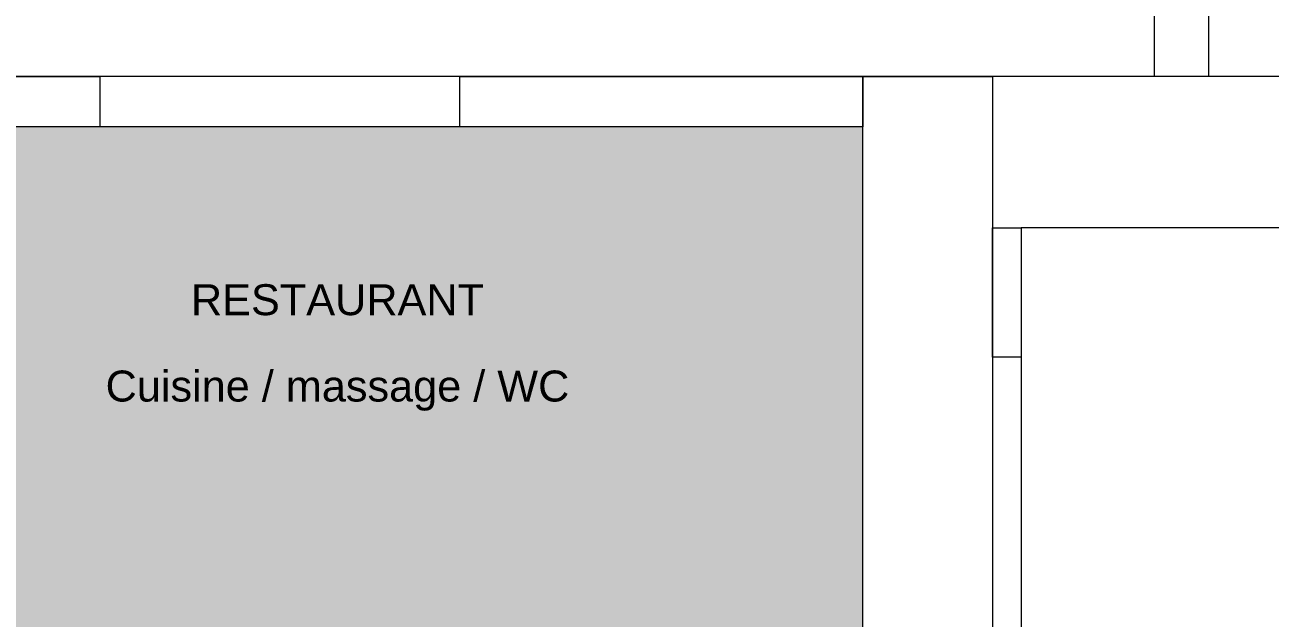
# Model space of a CAD drawing. Header units: metres. Extents: x 0 to 46.1, y -33.1 to 1.9.
# Drawn here: x 10.36 to 27.66, y -23.82 to -15.58 of the extents above; entities that cross this region are included whole.
import ezdxf
from ezdxf.enums import TextEntityAlignment as Align

# ---------------------------------------------------------------- set-up
doc = ezdxf.new("R2010")
doc.units = ezdxf.units.M
doc.header["$LTSCALE"] = 0.02
for name, color, linetype, lineweight, true_color in [('CONTEXT', 7, 'Continuous', 13, 0x787878), ('SEEN', 7, 'Continuous', 20, 0x000000), ('TEXT', 7, 'Continuous', 13, 0x000000)]:
    doc.layers.add(name, color=color, linetype=linetype, lineweight=lineweight, true_color=true_color)
doc.layers.add('FILL_restaurant', color=7, linetype='Continuous', true_color=0xf5ded7)
doc.styles.add('JV', font='arial.ttf')

msp = doc.modelspace()

# ---------------------------------------------------------------- hatches: boundary and pattern name
at = {"layer": 'FILL_restaurant'}
msp.add_hatch(color=256, dxfattribs=at).paths.add_polyline_path([(22, -24), (22, -17), (8, -17), (8, -24), (22, -24)])

# ---------------------------------------------------------------- linework, layer by layer
at = {"layer": 'CONTEXT'}
for points in [[(26.05, -14.9), (26.05, -14.8), (26.05, -13), (38.3, -13), (40.8, -13), (40.8, -14.9), (39.3, -14.9), (36.5, -14.9), (34.5, -14.9), (28.5, -14.9), (27.85, -14.9), (27.85, -16.3), (26.05, -16.3), (26.05, -14.9)], [(26.8, -16.3), (3.174, -16.3), (2.824, -14.5), (26.8, -14.5), (26.8, -16.3)], [(10, -16.3), (11.4, -16.3), (11.4, -17), (10, -17), (10, -16.3)], [(16.4, -16.3), (22, -16.3), (22, -17), (16.4, -17), (16.4, -16.3)], [(22, -24), (22, -17), (22, -16.3), (23.8, -16.3), (23.8, -25.5), (22, -25.5), (22, -24)], [(23.8, -18.4), (24.2, -18.4), (24.2, -20.2), (23.8, -20.2), (23.8, -18.4)]]:
    msp.add_lwpolyline(points, close=True, dxfattribs=at)
at = {"layer": 'SEEN'}
for points in [[(22, -24), (22, -17), (8, -17), (8, -24), (22, -24)], [(36.2, -25.4), (36.2, -18.4), (24.2, -18.4), (24.2, -25.4), (36.2, -25.4)]]:
    msp.add_lwpolyline(points, close=True, dxfattribs=at)

# ---------------------------------------------------------------- texts
at = {"layer": 'TEXT', "style": 'JV'}
for s, p in [('RESTAURANT', (14.7, -19.4)), ('Cuisine / massage / WC', (14.7, -20.6))]:
    msp.add_text(s, height=0.43, dxfattribs=at).set_placement(p, align=Align.MIDDLE_CENTER)

doc.saveas('drawing.dxf')
